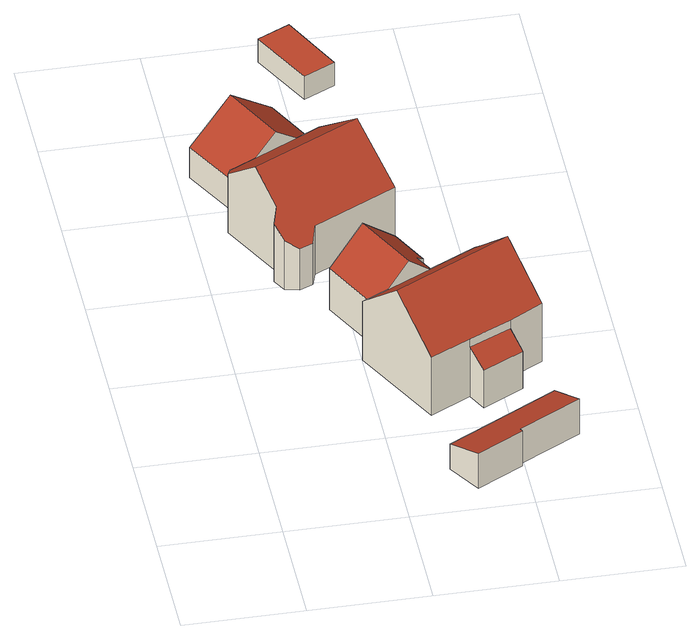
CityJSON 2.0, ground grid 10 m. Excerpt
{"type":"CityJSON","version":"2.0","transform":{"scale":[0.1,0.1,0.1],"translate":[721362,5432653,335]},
"CityObjects":{
"building1":{"type":"Building","attributes":{"Gemeindeschluessel":"09375199","HoeheDach":"342.483","HoeheGrund":"336.270","Methode":"1000","NiedrigsteTraufeDesGebaeudes":"339.282","Geometrietyp2DReferenz":"3000","measuredHeight":6.21,"function":"31001_2463","roofType":"3100"},"geometry":[{"type":"Solid","lod":"2","boundaries":[[[[0,1,2,3]],[[4,5,6,7]],[[7,6,1,0,8]],[[1,6,5,2]],[[8,0,3,9]],[[9,3,2,5,4]],[[9,4,7,8]]]],"semantics":{"surfaces":[{"type":"RoofSurface","Dachneigung":"51.455","Dachorientierung":"242.863","Flaeche":"29.627","Z_MAX":"6.213","Z_MAX_ASL":"342.483","Z_MIN":"3.012","Z_MIN_ASL":"339.282"},{"type":"WallSurface","Flaeche":"17.407","Z_MAX":"3.013","Z_MAX_ASL":"339.283","Z_MIN":"0.000","Z_MIN_ASL":"336.270"},{"type":"WallSurface","Flaeche":"37.062","Z_MAX":"6.213","Z_MAX_ASL":"342.483","Z_MIN":"0.000","Z_MIN_ASL":"336.270"},{"type":"RoofSurface","Dachneigung":"51.472","Dachorientierung":"62.858","Flaeche":"29.667","Z_MAX":"6.213","Z_MAX_ASL":"342.483","Z_MIN":"3.013","Z_MIN_ASL":"339.283"},{"type":"WallSurface","Flaeche":"17.381","Z_MAX":"3.015","Z_MAX_ASL":"339.285","Z_MIN":"0.000","Z_MIN_ASL":"336.270"},{"type":"WallSurface","Flaeche":"37.069","Z_MAX":"6.213","Z_MAX_ASL":"342.483","Z_MIN":"0.000","Z_MIN_ASL":"336.270"},{"type":"GroundSurface","Flaeche":"46.381","Z_MAX":"0.000","Z_MAX_ASL":"336.270","Z_MIN":"0.000","Z_MIN_ASL":"336.270"}],"values":[[0,1,2,3,4,5,6]]}}]},
"building2":{"type":"Building","attributes":{"Gemeindeschluessel":"09375199","HoeheDach":"344.780","HoeheGrund":"336.124","Methode":"2000","NiedrigsteTraufeDesGebaeudes":"340.213","Geometrietyp2DReferenz":"3000","measuredHeight":8.66,"function":"31001_1000","roofType":"3100"},"address":[{"Country":"Germany","Locality":"Sinzing","ThoroughfareName":"Fliederweg 1"}],"geometry":[{"type":"Solid","lod":"2","boundaries":[[[[10,11,12,13]],[[14,15,16,17]],[[18,19,20,21]],[[10,22,23,24,11]],[[25,12,11,24,26,27,20,19,28]],[[26,24,23,16,15,29,30]],[[19,18,31,28]],[[32,29,15,14]],[[25,33,13,12]],[[17,16,23,22]],[[34,35,27,26,30]],[[33,31,18,21,35,34,32,14,17,22,10,13]],[[33,25,28,31]],[[34,30,29,32]],[[21,20,27,35]]]],"semantics":{"surfaces":[{"type":"WallSurface","Flaeche":"37.812","Z_MAX":"4.803","Z_MAX_ASL":"340.927","Z_MIN":"0.000","Z_MIN_ASL":"336.124"},{"type":"WallSurface","Flaeche":"38.556","Z_MAX":"4.804","Z_MAX_ASL":"340.928","Z_MIN":"0.000","Z_MIN_ASL":"336.124"},{"type":"WallSurface","Flaeche":"6.573","Z_MAX":"5.802","Z_MAX_ASL":"341.926","Z_MIN":"0.000","Z_MIN_ASL":"336.124"},{"type":"WallSurface","Flaeche":"64.011","Z_MAX":"8.656","Z_MAX_ASL":"344.780","Z_MIN":"0.000","Z_MIN_ASL":"336.124"},{"type":"RoofSurface","Dachneigung":"50.961","Dachorientierung":"152.869","Flaeche":"65.442","Z_MAX":"8.656","Z_MAX_ASL":"344.780","Z_MIN":"4.089","Z_MIN_ASL":"340.213"},{"type":"RoofSurface","Dachneigung":"50.965","Dachorientierung":"332.860","Flaeche":"60.280","Z_MAX":"8.656","Z_MAX_ASL":"344.780","Z_MIN":"4.794","Z_MIN_ASL":"340.918"},{"type":"WallSurface","Flaeche":"5.526","Z_MAX":"4.797","Z_MAX_ASL":"340.921","Z_MIN":"0.000","Z_MIN_ASL":"336.124"},{"type":"WallSurface","Flaeche":"2.383","Z_MAX":"4.805","Z_MAX_ASL":"340.929","Z_MIN":"0.000","Z_MIN_ASL":"336.124"},{"type":"WallSurface","Flaeche":"5.542","Z_MAX":"4.803","Z_MAX_ASL":"340.927","Z_MIN":"0.000","Z_MIN_ASL":"336.124"},{"type":"WallSurface","Flaeche":"1.051","Z_MAX":"4.796","Z_MAX_ASL":"340.920","Z_MIN":"0.000","Z_MIN_ASL":"336.124"},{"type":"WallSurface","Flaeche":"45.318","Z_MAX":"8.656","Z_MAX_ASL":"344.780","Z_MIN":"0.000","Z_MIN_ASL":"336.124"},{"type":"GroundSurface","Flaeche":"97.655","Z_MAX":"0.000","Z_MAX_ASL":"336.124","Z_MIN":"0.000","Z_MIN_ASL":"336.124"},{"type":"WallSurface","Flaeche":"5.052","Z_MAX":"4.089","Z_MAX_ASL":"340.213","Z_MIN":"0.000","Z_MIN_ASL":"336.124"},{"type":"WallSurface","Flaeche":"9.471","Z_MAX":"5.822","Z_MAX_ASL":"341.946","Z_MIN":"0.000","Z_MIN_ASL":"336.124"},{"type":"WallSurface","Flaeche":"7.577","Z_MAX":"6.516","Z_MAX_ASL":"342.640","Z_MIN":"0.000","Z_MIN_ASL":"336.124"}],"values":[[0,1,2,3,4,5,6,7,8,9,10,11,12,13,14]]}}]},
"building3":{"type":"Building","attributes":{"Gemeindeschluessel":"09375199","HoeheDach":"343.025","HoeheGrund":"336.030","Methode":"1000","NiedrigsteTraufeDesGebaeudes":"340.065","Geometrietyp2DReferenz":"3000","measuredHeight":7,"function":"31001_2463","roofType":"3100"},"geometry":[{"type":"Solid","lod":"2","boundaries":[[[[36,37,38,39,40]],[[41,42,37,36]],[[43,44,45,46]],[[47,43,46,48,41,36,40]],[[46,45,49,48]],[[47,50,51,44,43]],[[48,49,42,41]],[[40,39,50,47]],[[39,38,51,50]],[[38,37,42,49,45,44,51]]]],"semantics":{"surfaces":[{"type":"WallSurface","Flaeche":"31.844","Z_MAX":"6.995","Z_MAX_ASL":"343.025","Z_MIN":"0.000","Z_MIN_ASL":"336.030"},{"type":"WallSurface","Flaeche":"10.269","Z_MAX":"4.870","Z_MAX_ASL":"340.900","Z_MIN":"0.000","Z_MIN_ASL":"336.030"},{"type":"WallSurface","Flaeche":"14.400","Z_MAX":"4.050","Z_MAX_ASL":"340.080","Z_MIN":"0.000","Z_MIN_ASL":"336.030"},{"type":"GroundSurface","Flaeche":"36.954","Z_MAX":"0.000","Z_MAX_ASL":"336.030","Z_MIN":"0.000","Z_MIN_ASL":"336.030"},{"type":"WallSurface","Flaeche":"2.843","Z_MAX":"4.569","Z_MAX_ASL":"340.599","Z_MIN":"0.000","Z_MIN_ASL":"336.030"},{"type":"WallSurface","Flaeche":"35.865","Z_MAX":"6.995","Z_MAX_ASL":"343.025","Z_MIN":"0.000","Z_MIN_ASL":"336.030"},{"type":"WallSurface","Flaeche":"1.566","Z_MAX":"4.870","Z_MAX_ASL":"340.900","Z_MIN":"0.000","Z_MIN_ASL":"336.030"},{"type":"WallSurface","Flaeche":"24.342","Z_MAX":"4.054","Z_MAX_ASL":"340.084","Z_MIN":"0.000","Z_MIN_ASL":"336.030"},{"type":"RoofSurface","Dachneigung":"47.756","Dachorientierung":"242.923","Flaeche":"26.265","Z_MAX":"6.995","Z_MAX_ASL":"343.025","Z_MIN":"4.054","Z_MIN_ASL":"340.084"},{"type":"RoofSurface","Dachneigung":"47.752","Dachorientierung":"62.924","Flaeche":"23.655","Z_MAX":"6.995","Z_MAX_ASL":"343.025","Z_MIN":"4.035","Z_MIN_ASL":"340.065"}],"values":[[0,1,2,3,4,5,6,7,8,9]]}}]},
"building4":{"type":"Building","attributes":{"Gemeindeschluessel":"09375199","HoeheDach":"340.246","HoeheGrund":"336.680","Methode":"1000","NiedrigsteTraufeDesGebaeudes":"339.242","Geometrietyp2DReferenz":"3000","measuredHeight":3.57,"function":"31001_2000","roofType":"2100"},"geometry":[{"type":"Solid","lod":"2","boundaries":[[[[52,53,54,55]],[[56,57,58,59]],[[58,60,61,59]],[[57,52,55,62,60,58]],[[54,53,56,59,61,63]],[[54,63,62,55]],[[56,53,52,57]],[[62,63,61,60]]]],"semantics":{"surfaces":[{"type":"WallSurface","Flaeche":"1.057","Z_MAX":"3.566","Z_MAX_ASL":"340.246","Z_MIN":"0.000","Z_MIN_ASL":"336.680"},{"type":"WallSurface","Flaeche":"9.980","Z_MAX":"3.559","Z_MAX_ASL":"340.239","Z_MIN":"0.000","Z_MIN_ASL":"336.680"},{"type":"WallSurface","Flaeche":"26.782","Z_MAX":"2.562","Z_MAX_ASL":"339.242","Z_MIN":"0.000","Z_MIN_ASL":"336.680"},{"type":"RoofSurface","Dachneigung":"72.999","Dachorientierung":"331.207","Flaeche":"33.988","Z_MAX":"3.566","Z_MAX_ASL":"340.246","Z_MIN":"2.562","Z_MIN_ASL":"339.242"},{"type":"GroundSurface","Flaeche":"32.503","Z_MAX":"0.000","Z_MAX_ASL":"336.680","Z_MIN":"0.000","Z_MIN_ASL":"336.680"},{"type":"WallSurface","Flaeche":"20.614","Z_MAX":"3.481","Z_MAX_ASL":"340.161","Z_MIN":"0.000","Z_MIN_ASL":"336.680"},{"type":"WallSurface","Flaeche":"15.968","Z_MAX":"3.566","Z_MAX_ASL":"340.246","Z_MIN":"0.000","Z_MIN_ASL":"336.680"},{"type":"WallSurface","Flaeche":"9.082","Z_MAX":"3.481","Z_MAX_ASL":"340.161","Z_MIN":"0.000","Z_MIN_ASL":"336.680"}],"values":[[0,1,2,3,4,5,6,7]]}}]},
"building5":{"type":"Building","attributes":{"Gemeindeschluessel":"09375199","HoeheDach":"345.090","HoeheGrund":"335.350","Methode":"2000","NiedrigsteTraufeDesGebaeudes":"339.134","Geometrietyp2DReferenz":"3000","measuredHeight":9.74,"function":"31001_1000","roofType":"3100"},"address":[{"Country":"Germany","Locality":"Sinzing","ThoroughfareName":"Fliederweg 2"}],"geometry":[{"type":"Solid","lod":"2","boundaries":[[[[64,65,66,67]],[[68,69,70,71]],[[72,73,74,75]],[[65,76,77,78]],[[79,80,81,82]],[[83,84,85,86,87,77,76]],[[88,78,77,87,89]],[[64,90,83,76,65]],[[70,91,74,85,84]],[[81,73,72,92,82]],[[71,70,84,83,90]],[[93,94,78,88]],[[95,96,69,68]],[[79,89,87,86,80]],[[81,80,86,85,74,73]],[[94,66,65,78]],[[95,75,74,91,96]],[[64,67,93,88,89,79,82,92,72,75,95,68,71,90]],[[67,66,94,93]],[[70,69,96,91]]]],"semantics":{"surfaces":[{"type":"WallSurface","Flaeche":"7.487","Z_MAX":"4.956","Z_MAX_ASL":"340.306","Z_MIN":"-0.000","Z_MIN_ASL":"335.350"},{"type":"WallSurface","Flaeche":"5.304","Z_MAX":"5.120","Z_MAX_ASL":"340.470","Z_MIN":"-0.000","Z_MIN_ASL":"335.350"},{"type":"WallSurface","Flaeche":"7.154","Z_MAX":"6.848","Z_MAX_ASL":"342.199","Z_MIN":"-0.000","Z_MIN_ASL":"335.350"},{"type":"WallSurface","Flaeche":"3.258","Z_MAX":"5.798","Z_MAX_ASL":"341.148","Z_MIN":"4.950","Z_MIN_ASL":"340.300"},{"type":"WallSurface","Flaeche":"8.050","Z_MAX":"5.842","Z_MAX_ASL":"341.192","Z_MIN":"-0.000","Z_MIN_ASL":"335.350"},{"type":"RoofSurface","Dachneigung":"48.058","Dachorientierung":"155.085","Flaeche":"64.737","Z_MAX":"9.740","Z_MAX_ASL":"345.090","Z_MIN":"5.790","Z_MIN_ASL":"341.140"},{"type":"WallSurface","Flaeche":"22.459","Z_MAX":"5.802","Z_MAX_ASL":"341.152","Z_MIN":"-0.000","Z_MIN_ASL":"335.350"},{"type":"WallSurface","Flaeche":"18.718","Z_MAX":"5.809","Z_MAX_ASL":"341.159","Z_MIN":"-0.000","Z_MIN_ASL":"335.350"},{"type":"WallSurface","Flaeche":"11.081","Z_MAX":"9.740","Z_MAX_ASL":"345.090","Z_MIN":"5.120","Z_MIN_ASL":"340.470"},{"type":"WallSurface","Flaeche":"56.029","Z_MAX":"5.842","Z_MAX_ASL":"341.192","Z_MIN":"-0.000","Z_MIN_ASL":"335.350"},{"type":"WallSurface","Flaeche":"32.166","Z_MAX":"9.568","Z_MAX_ASL":"344.918","Z_MIN":"-0.000","Z_MIN_ASL":"335.350"},{"type":"WallSurface","Flaeche":"7.445","Z_MAX":"4.950","Z_MAX_ASL":"340.300","Z_MIN":"-0.000","Z_MIN_ASL":"335.350"},{"type":"WallSurface","Flaeche":"14.705","Z_MAX":"4.325","Z_MAX_ASL":"339.676","Z_MIN":"-0.000","Z_MIN_ASL":"335.350"},{"type":"WallSurface","Flaeche":"67.854","Z_MAX":"9.740","Z_MAX_ASL":"345.090","Z_MIN":"-0.000","Z_MIN_ASL":"335.350"},{"type":"RoofSurface","Dachneigung":"48.058","Dachorientierung":"335.085","Flaeche":"64.048","Z_MAX":"9.740","Z_MAX_ASL":"345.090","Z_MIN":"5.835","Z_MIN_ASL":"341.185"},{"type":"RoofSurface","Dachneigung":"55.636","Dachorientierung":"155.085","Flaeche":"8.040","Z_MAX":"4.956","Z_MAX_ASL":"340.306","Z_MIN":"3.784","Z_MIN_ASL":"339.134"},{"type":"WallSurface","Flaeche":"5.419","Z_MAX":"6.849","Z_MAX_ASL":"342.199","Z_MIN":"-0.000","Z_MIN_ASL":"335.350"},{"type":"GroundSurface","Flaeche":"106.259","Z_MAX":"-0.000","Z_MAX_ASL":"335.350","Z_MIN":"-0.000","Z_MIN_ASL":"335.350"},{"type":"WallSurface","Flaeche":"14.730","Z_MAX":"3.784","Z_MAX_ASL":"339.134","Z_MIN":"-0.000","Z_MIN_ASL":"335.350"},{"type":"RoofSurface","Dachneigung":"54.723","Dachorientierung":"65.257","Flaeche":"4.692","Z_MAX":"5.120","Z_MAX_ASL":"340.470","Z_MIN":"4.323","Z_MIN_ASL":"339.673"}],"values":[[0,1,2,3,4,5,6,7,8,9,10,11,12,13,14,15,16,17,18,19]]}}]},
"building6":{"type":"Building","attributes":{"Gemeindeschluessel":"09375199","HoeheDach":"338.122","HoeheGrund":"335.780","Methode":"1000","NiedrigsteTraufeDesGebaeudes":"338.122","Geometrietyp2DReferenz":"3000","measuredHeight":2.34,"function":"31001_2000","roofType":"1000"},"geometry":[{"type":"Solid","lod":"2","boundaries":[[[[97,98,99,100]],[[100,99,101,102]],[[101,99,98,103]],[[102,101,103,104]],[[104,103,98,97]],[[104,97,100,102]]]],"semantics":{"surfaces":[{"type":"WallSurface","Flaeche":"13.965","Z_MAX":"2.342","Z_MAX_ASL":"338.122","Z_MIN":"0.000","Z_MIN_ASL":"335.780"},{"type":"WallSurface","Flaeche":"6.972","Z_MAX":"2.342","Z_MAX_ASL":"338.122","Z_MIN":"0.000","Z_MIN_ASL":"335.780"},{"type":"RoofSurface","Dachneigung":"90.000","Dachorientierung":"-1.000","Flaeche":"17.788","Z_MAX":"2.342","Z_MAX_ASL":"338.122","Z_MIN":"2.342","Z_MIN_ASL":"338.122"},{"type":"WallSurface","Flaeche":"14.018","Z_MAX":"2.342","Z_MAX_ASL":"338.122","Z_MIN":"0.000","Z_MIN_ASL":"335.780"},{"type":"WallSurface","Flaeche":"6.975","Z_MAX":"2.342","Z_MAX_ASL":"338.122","Z_MIN":"0.000","Z_MIN_ASL":"335.780"},{"type":"GroundSurface","Flaeche":"17.788","Z_MAX":"0.000","Z_MAX_ASL":"335.780","Z_MIN":"0.000","Z_MIN_ASL":"335.780"}],"values":[[0,1,2,3,4,5]]}}]}
},
"vertices":[
[35,385,43],[70,403,75],[44,455,75],[8,436,43],[80,473,13],[80,473,43],[106,422,43],[106,422,13],[35,385,13],[8,436,13],
[152,338,11],[152,338,59],[82,302,59],[82,302,11],[35,385,11],[35,385,59],[106,422,59],[106,422,11],[55,288,11],[55,288,59],[49,299,69],[49,299,11],[108,423,11],[108,423,59],[130,380,98],[78,290,52],[41,335,98],[53,311,76],[67,285,52],[30,383,59],[25,366,69],[67,285,11],[30,383,11],[78,290,11],[25,366,11],[53,311,11],
[162,230,10],[162,230,59],[141,220,80],[112,205,51],[112,205,10],[152,249,10],[152,249,59],[143,288,10],[143,288,51],[159,256,51],[159,256,10],[85,258,10],[155,251,10],[155,251,56],[85,258,51],[114,273,80],
[195,30,52],[195,30,17],[194,33,17],[194,33,52],[156,9,17],[156,9,52],[139,37,42],[139,37,17],[231,87,42],[231,87,17],[246,61,52],[246,61,17],
[209,156,4],[209,156,53],[216,141,41],[216,141,4],[228,214,4],[228,214,47],[218,208,55],[218,208,4],[198,249,4],[198,249,62],[203,239,72],[203,239,4],[209,156,61],[174,139,61],[174,139,53],[100,199,4],[100,199,62],[112,205,62],[112,205,4],[237,171,62],[218,208,99],[217,210,101],[120,160,101],[140,121,62],[174,139,4],[140,121,4],[237,171,4],[203,239,55],[162,230,4],[182,123,4],[182,123,41],[213,244,4],[213,244,47],
[115,587,8],[115,587,31],[141,534,31],[141,534,8],[115,521,31],[115,521,8],[88,574,31],[88,574,8]
]}
